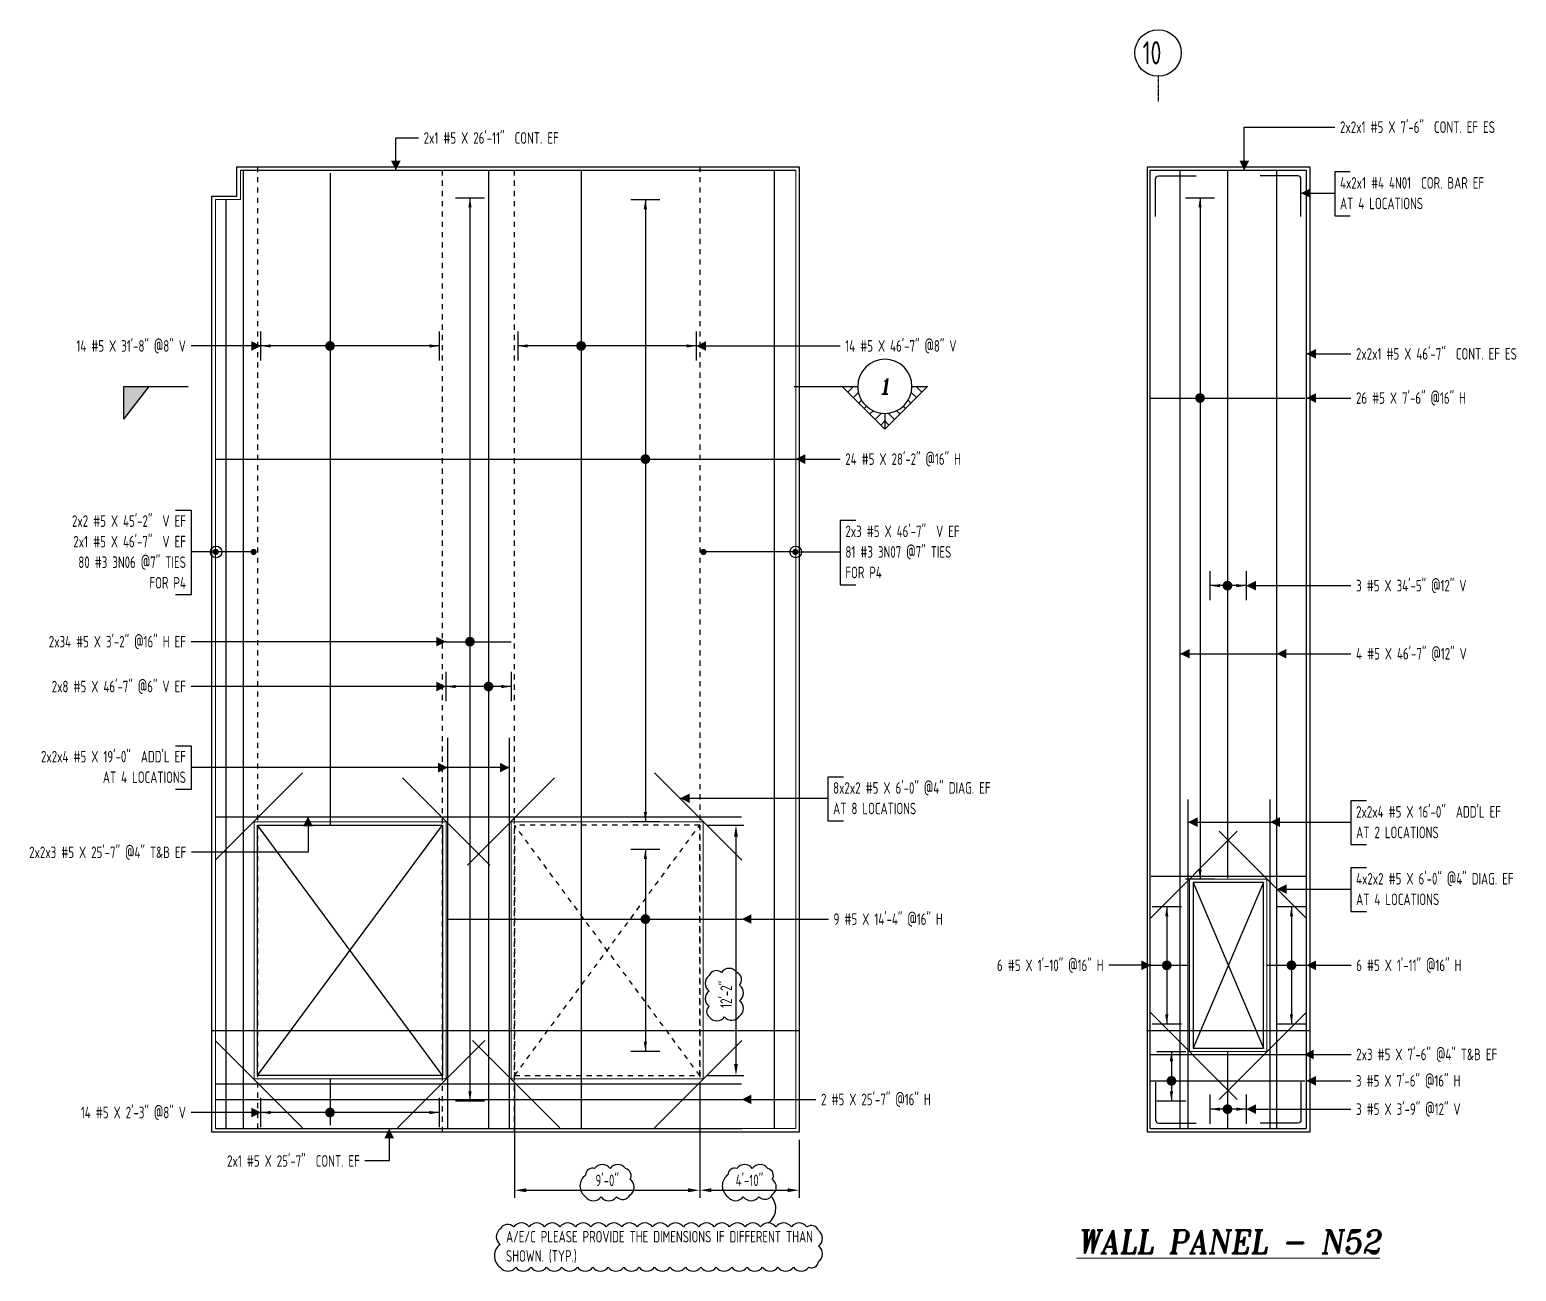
# Model space of a CAD drawing. Header units: inches. Extents: x -3675 to 38568, y -2433 to 4174.
# Drawn here: x 22789 to 23656, y 257 to 982 of the extents above; entities that cross this region are included whole.
import ezdxf
from ezdxf.enums import TextEntityAlignment as Align

# ---------------------------------------------------------------- set-up
doc = ezdxf.new("R2010")
doc.units = ezdxf.units.IN
doc.header["$MEASUREMENT"] = 0
doc.linetypes.add('HIDDEN', pattern=[6, 3, -3])
doc.linetypes.add('PHANTOM', pattern=[2.5, 1.25, -0.25, 0.25, -0.25, 0.25, -0.25])
doc.layers.get('0').update_dxf_attribs({"linetype": 'CONTINUOUS'})
doc.layers.get('Defpoints').update_dxf_attribs({"linetype": 'CONTINUOUS'})
for name, color, linetype in [('0-25', 7, 'CONTINUOUS'), ('0-25TEXT', 7, 'CONTINUOUS'), ('0-35', 3, 'CONTINUOUS'), ('0-35TEXT', 3, 'CONTINUOUS'), ('0-50', 10, 'CONTINUOUS'), ('3', 3, 'CONTINUOUS'), ('BAR-LBL', 2, 'CONTINUOUS'), ('DETAIL', 83, 'CONTINUOUS'), ('GRID', 8, 'PHANTOM'), ('Hatch', 253, 'CONTINUOUS'), ('hidden', 7, 'HIDDEN'), ('RANGELAY', 7, 'CONTINUOUS'), ('REBARS', 4, 'CONTINUOUS')]:
    doc.layers.add(name, color=color, linetype=linetype)
doc.layers.add('COVER', color=6, linetype='CONTINUOUS', lineweight=0, plot=False)
doc.styles.add('AR', font='ARCHQUIK.shx', dxfattribs={"width": 0.8})
doc.styles.add('ROMANT', font='romant')
doc.dimstyles.new('CADS_DIM_48', dxfattribs={"dimscale": 48, "dimtxt": 0.09375, "dimasz": 0.09375, "dimexe": 0.0625, "dimexo": 0.0625, "dimgap": 0.09375, "dimtad": 0, "dimtih": 1, "dimtoh": 1, "dimzin": 1, "dimdsep": 46, "dimlunit": 4, "dimtxsty": 'AR', "dimblk": 'CLOSED', "dimcen": 0.1875, "dimadec": 0, "dimazin": 0, "dimtfac": 1, "dimtofl": 0, "dimtmove": 0, "dimatfit": 1, "dimldrblk": 'DOTBLANK', "dimfxl": 1, "dimtzin": 0, "dimarcsym": 0})

# ---------------------------------------------------------------- blocks, each defined once
blk = doc.blocks.new('leadrblk')
blk.add_lwpolyline([(0, 0, 0, 1, 0), (1, 0, 1, 1, 0)], format="xyseb")
blk = doc.blocks.new('_DotBlank')
at = {"layer": '0-35', "color": 0, "lineweight": -2}
blk.add_line((-0.5, 0), (-1, 0), dxfattribs=at)
blk.add_circle((0, 0), 0.5, dxfattribs=at)
blk = doc.blocks.new('SECTARO')
at = {"linetype": 'Continuous'}
blk.add_line((33.32, 16.99), (20.13, 0), dxfattribs=at)
for p, q in [((33.32, 16.99), (33.32, 0)), ((33.32, 0), (0, 0))]:
    blk.add_line(p, q)
for points in [[(33.32, 0), (33.32, 16.99), (33.32, 0), (20.13, 0)], [(33.32, 16.99), (20.13, 0), (33.32, 0), (33.32, 16.99)]]:
    blk.add_solid(points, dxfattribs=at)
blk = doc.blocks.new('*X3')
at = {"color": 0, "linetype": 'Continuous'}
for p, q in [((-1.108, 0.278), (-1.075, 0.312)), ((-1.081, 0.217), (-1.031, 0.267)), ((-1.013, 0.197), (-0.986, 0.223)), ((-0.96, 0.161), (-0.942, 0.179)), ((-0.92, 0.112), (-0.898, 0.135)), ((-0.895, 0.05), (-0.854, 0.091)), ((-0.856, 0), (-0.81, 0.046)), ((-0.768, 0), (-0.765, 0.002))]:
    blk.add_line(p, q, dxfattribs=at)
blk = doc.blocks.new('*X2')
at = {"color": 0, "linetype": 'Continuous'}
for p, q in [((-1.108, 0.278), (-1.075, 0.312)), ((-0.96, 0.161), (-0.942, 0.179)), ((-0.856, 0), (-0.81, 0.046))]:
    blk.add_line(p, q, dxfattribs=at)
blk = doc.blocks.new('SECTNU')
at = {"linetype": 'Continuous'}
blk.add_line((-24.74, 0), (-32.81, 0), dxfattribs=at)
blk.add_line((0, 0), (-24.74, 0))
at = {"layer": '3'}
for p, q in [((-68.89, 0), (-46.81, 22.07)), ((-60.81, 0), (-68.89, 0))]:
    blk.add_line(p, q, dxfattribs=at)
at = {"layer": '3', "linetype": 'Continuous'}
blk.add_line((-46.81, 14), (-46.81, 22.07), dxfattribs=at)
at = {"layer": '3'}
for points in [[(-46.81, 22.07), (-24.74, 0), (-32.81, 0, 1)], [(-32.81, 0, 0.414214), (-46.81, 14)]]:
    blk.add_lwpolyline(points, format="xyb", dxfattribs=at)
for start, end in [(90, 180), (180, 0)]:
    blk.add_arc((-46.81, 0), 14, start, end, dxfattribs=at)
at = {"linetype": 'Continuous', "xscale": -64, "yscale": 64, "zscale": 64, "rotation": 359.9999999999999}
blk.add_blockref('*X3', (-117.73, 0), dxfattribs=at)
at = {"linetype": 'Continuous', "xscale": 64, "yscale": 64, "zscale": 64}
for name in ['*X3', '*X2']:
    blk.add_blockref(name, (24.1, 0), dxfattribs=at)
at = {"linetype": 'Continuous', "style": 'ROMANT', "oblique": 9, "width": 0.9}
blk.add_attdef('NO', text='', height=8, dxfattribs=at).set_placement((-46.81, 0), align=Align.MIDDLE)
blk = doc.blocks.new('*D100')
at = {"layer": 'Defpoints', "color": 0, "transparency": 16777216}
for p in [(23071.56, 371.56), (23179.56, 371.56), (23179.56, 304.59)]:
    blk.add_point(p, dxfattribs=at)
at = {"layer": 'DETAIL', "color": 0, "lineweight": -2, "transparency": 16777216}
for p, q in [((23071.56, 367.06), (23071.56, 300.09)), ((23179.56, 367.06), (23179.56, 300.09)), ((23078.31, 304.59), (23172.81, 304.59))]:
    blk.add_line(p, q, dxfattribs=at)
at = {"layer": 'DETAIL', "color": 0, "transparency": 16777216}
for points in [[(23078.31, 305.71), (23078.31, 303.46), (23071.56, 304.59)], [(23172.81, 305.71), (23172.81, 303.46), (23179.56, 304.59)]]:
    blk.add_solid(points, dxfattribs=at)
at = {"layer": 'DETAIL', "color": 0, "transparency": 16777216, "insert": (23125.56, 310.33), "char_height": 6.75, "attachment_point": 5, "style": 'AR'}
blk.add_mtext('9\'-0"', dxfattribs=at)
blk = doc.blocks.new('*D101')
at = {"layer": 'Defpoints', "color": 0, "transparency": 16777216}
for p in [(23179.56, 338.56), (23237.56, 338.56), (23237.56, 304.64)]:
    blk.add_point(p, dxfattribs=at)
at = {"layer": 'DETAIL', "color": 0, "lineweight": -2, "transparency": 16777216}
for p, q in [((23179.56, 334.06), (23179.56, 300.14)), ((23237.56, 334.06), (23237.56, 300.14)), ((23186.31, 304.64), (23230.81, 304.64))]:
    blk.add_line(p, q, dxfattribs=at)
at = {"layer": 'DETAIL', "color": 0, "transparency": 16777216}
for points in [[(23186.31, 305.76), (23186.31, 303.51), (23179.56, 304.64)], [(23230.81, 305.76), (23230.81, 303.51), (23237.56, 304.64)]]:
    blk.add_solid(points, dxfattribs=at)
at = {"layer": 'DETAIL', "color": 0, "transparency": 16777216, "insert": (23208.56, 310.38), "char_height": 6.75, "attachment_point": 5, "style": 'AR'}
blk.add_mtext('4\'-10"', dxfattribs=at)
blk = doc.blocks.new('*D102')
at = {"layer": 'Defpoints', "color": 0, "transparency": 16777216}
for p in [(23179.56, 517.56), (23179.56, 371.56), (23200.7, 371.56)]:
    blk.add_point(p, dxfattribs=at)
at = {"layer": 'DETAIL', "color": 0, "lineweight": -2, "transparency": 16777216}
for p, q in [((23184.06, 517.56), (23205.2, 517.56)), ((23200.7, 510.81), (23200.7, 378.31)), ((23184.06, 371.56), (23205.2, 371.56))]:
    blk.add_line(p, q, dxfattribs=at)
at = {"layer": 'DETAIL', "color": 0, "transparency": 16777216}
for points in [[(23199.58, 510.81), (23201.83, 510.81), (23200.7, 517.56)], [(23199.58, 378.31), (23201.83, 378.31), (23200.7, 371.56)]]:
    blk.add_solid(points, dxfattribs=at)
at = {"layer": 'DETAIL', "color": 0, "transparency": 16777216, "insert": (23194.96, 418.87), "char_height": 6.75, "attachment_point": 5, "rotation": 90, "style": 'AR'}
blk.add_mtext('12\'-2"', dxfattribs=at)
blk = doc.blocks.new('*U990', base_point=(23487.15, 385.56))
at = {"layer": 'REBARS', "color": 0}
blk.add_lwpolyline([(23487.47, 385.56), (23487.47, 340.56)], dxfattribs=at)
blk = doc.blocks.new('rendmark')
at = {"color": 4}
blk.add_line((0, -3), (0, 3), dxfattribs=at)
blk = doc.blocks.new('rarrow')
at = {"color": 7}
blk.add_solid([(2, -0.33), (2, 0.33), (0, 0)], dxfattribs=at)
blk = doc.blocks.new('*U1779', base_point=(23498.41, 351.9))
at = {"layer": 'RANGELAY'}
blk.add_line((23498.41, 351.9), (23477.41, 351.9), dxfattribs=at)
at = {"layer": 'RANGELAY', "xscale": 2.834645669291339, "yscale": 2.834645669291339}
for name, p, rotation in [('rendmark', (23477.41, 351.9), 359.999996929531), ('rendmark', (23498.41, 351.9), 180), ('rarrow', (23477.41, 351.9), 359.999996929531), ('rarrow', (23498.41, 351.9), 180)]:
    blk.add_blockref(name, p, dxfattribs=dict(at, rotation=rotation))
blk = doc.blocks.new('VPM7621F1')
at = {"const_width": 1}
blk.add_lwpolyline([(-0.5, 0, 1), (0.5, 0, 1)], format="xyb", close=True, dxfattribs=at)
blk = doc.blocks.new('*U1435', base_point=(23442.91, 340.87))
at = {"layer": 'REBARS', "color": 0}
blk.add_lwpolyline([(23442.91, 340.56), (23532.91, 340.56)], dxfattribs=at)
blk = doc.blocks.new('*U1436', base_point=(23442.54, 899.25))
at = {"layer": 'REBARS', "color": 0}
blk.add_lwpolyline([(23442.54, 899.56), (23532.54, 899.56)], dxfattribs=at)
blk = doc.blocks.new('*U1721', base_point=(23441.97, 340.56))
at = {"layer": 'REBARS', "color": 0}
blk.add_lwpolyline([(23442.29, 340.56), (23442.29, 899.56)], dxfattribs=at)
blk = doc.blocks.new('*U1778', base_point=(23524.82, 470.06))
at = {"layer": 'RANGELAY'}
blk.add_line((23524.82, 470.06), (23524.82, 401.56), dxfattribs=at)
at = {"layer": 'RANGELAY', "xscale": 2.834645669291339, "yscale": 2.834645669291339}
for name, p, rotation in [('rendmark', (23524.82, 470.06), 269.9999999999999), ('rarrow', (23524.82, 470.06), 269.9999999999999), ('rendmark', (23524.82, 401.56), 89.999996929531), ('rarrow', (23524.82, 401.56), 89.999996929531)]:
    blk.add_blockref(name, p, dxfattribs=dict(at, rotation=rotation))
blk = doc.blocks.new('VPM762372')
at = {"const_width": 1}
blk.add_lwpolyline([(-0.5, 0, 1), (0.5, 0, 1)], format="xyb", close=True, dxfattribs=at)
blk = doc.blocks.new('*U1432', base_point=(23510.54, 435.5))
at = {"layer": 'REBARS', "color": 0}
blk.add_lwpolyline([(23510.54, 435.81), (23533.54, 435.81)], dxfattribs=at)
blk = doc.blocks.new('*U1777', base_point=(23452.07, 470.06))
at = {"layer": 'RANGELAY'}
blk.add_line((23452.07, 470.06), (23452.07, 401.56), dxfattribs=at)
at = {"layer": 'RANGELAY', "xscale": 2.834645669291339, "yscale": 2.834645669291339}
for name, p, rotation in [('rendmark', (23452.07, 470.06), 269.9999999999999), ('rarrow', (23452.07, 470.06), 269.9999999999999), ('rendmark', (23452.07, 401.56), 89.999996929531), ('rarrow', (23452.07, 401.56), 89.999996929531)]:
    blk.add_blockref(name, p, dxfattribs=dict(at, rotation=rotation))
blk = doc.blocks.new('VPM762452')
at = {"const_width": 1}
blk.add_lwpolyline([(-0.5, 0, 1), (0.5, 0, 1)], format="xyb", close=True, dxfattribs=at)
blk = doc.blocks.new('*U1725', base_point=(23442.41, 435.5))
at = {"layer": 'REBARS', "color": 0}
blk.add_lwpolyline([(23442.41, 435.81), (23464.41, 435.81)], dxfattribs=at)
blk = doc.blocks.new('*U1478', base_point=(23445.22, 343.56))
at = {"layer": 'REBARS', "color": 0}
blk.add_lwpolyline([(23445.47, 367.56), (23445.47, 345.56, 0.414214), (23447.22, 343.81), (23469.22, 343.81)], format="xyb", dxfattribs=at)
blk = doc.blocks.new('*U1479', base_point=(23530.6, 343.56))
at = {"layer": 'REBARS', "color": 0}
blk.add_lwpolyline([(23530.35, 367.56), (23530.35, 345.56, -0.414214), (23528.6, 343.81), (23506.6, 343.81)], format="xyb", dxfattribs=at)
blk = doc.blocks.new('*U1480', base_point=(23445.22, 896.56))
at = {"layer": 'REBARS', "color": 0}
blk.add_lwpolyline([(23445.47, 872.56), (23445.47, 894.56, -0.414213), (23447.22, 896.31), (23469.22, 896.31)], format="xyb", dxfattribs=at)
blk = doc.blocks.new('*U1437', base_point=(23442.54, 384.12))
at = {"layer": 'REBARS', "color": 0}
blk.add_lwpolyline([(23442.54, 383.81), (23532.54, 383.81)], dxfattribs=at)
blk = doc.blocks.new('*U1438', base_point=(23442.91, 487.5))
at = {"layer": 'REBARS', "color": 0}
blk.add_lwpolyline([(23442.91, 487.81), (23532.91, 487.81)], dxfattribs=at)
blk = doc.blocks.new('*U950', base_point=(23512.1, 340.56))
at = {"layer": 'REBARS', "color": 0}
blk.add_lwpolyline([(23512.41, 340.56), (23512.41, 532.56)], dxfattribs=at)
blk = doc.blocks.new('*U951', base_point=(23464.79, 340.56))
at = {"layer": 'REBARS', "color": 0}
blk.add_lwpolyline([(23464.48, 340.56), (23464.48, 532.56)], dxfattribs=at)
blk = doc.blocks.new('*U622', base_point=(23533.76, 408.22))
at = {"layer": 'REBARS', "color": 0}
blk.add_lwpolyline([(23533.54, 408.44), (23482.62, 357.53)], dxfattribs=at)
blk = doc.blocks.new('*U623', base_point=(23442.06, 408.22))
at = {"layer": 'REBARS', "color": 0}
blk.add_lwpolyline([(23442.29, 408.44), (23493.2, 357.53)], dxfattribs=at)
blk = doc.blocks.new('*U624', base_point=(23442.06, 463.4))
at = {"layer": 'REBARS', "color": 0}
blk.add_lwpolyline([(23442.29, 463.18), (23493.2, 514.09)], dxfattribs=at)
blk = doc.blocks.new('*U625', base_point=(23533.76, 463.4))
at = {"layer": 'REBARS', "color": 0}
blk.add_lwpolyline([(23533.54, 463.18), (23482.62, 514.09)], dxfattribs=at)
blk = doc.blocks.new('*U1728', base_point=(23442.54, 368.1))
at = {"layer": 'REBARS', "color": 0}
blk.add_lwpolyline([(23442.54, 368.41), (23532.54, 368.41)], dxfattribs=at)
blk = doc.blocks.new('*U1776', base_point=(23454.77, 385.56))
at = {"layer": 'RANGELAY'}
blk.add_line((23454.77, 385.56), (23454.77, 356.56), dxfattribs=at)
at = {"layer": 'RANGELAY', "xscale": 2.834645669291339, "yscale": 2.834645669291339}
for name, p, rotation in [('rendmark', (23454.77, 385.56), 269.9999999999999), ('rarrow', (23454.77, 385.56), 269.9999999999999), ('rendmark', (23454.77, 356.56), 89.999996929531), ('rarrow', (23454.77, 356.56), 89.999996929531)]:
    blk.add_blockref(name, p, dxfattribs=dict(at, rotation=rotation))
blk = doc.blocks.new('VPM762992')
at = {"const_width": 1}
blk.add_lwpolyline([(-0.5, 0, 1), (0.5, 0, 1)], format="xyb", close=True, dxfattribs=at)
blk = doc.blocks.new('*U1722', base_point=(23533.85, 340.56))
at = {"layer": 'REBARS', "color": 0}
blk.add_lwpolyline([(23533.53, 340.56), (23533.54, 899.56)], dxfattribs=at)
blk = doc.blocks.new('*U1481', base_point=(23530.6, 896.56))
at = {"layer": 'REBARS', "color": 0}
blk.add_lwpolyline([(23530.35, 872.56), (23530.35, 894.56, 0.414213), (23528.6, 896.31), (23506.6, 896.31)], format="xyb", dxfattribs=at)
blk = doc.blocks.new('*U1727', base_point=(23487.15, 899.66))
at = {"layer": 'REBARS', "color": 0}
blk.add_lwpolyline([(23487.47, 899.66), (23487.47, 486.66)], dxfattribs=at)
blk = doc.blocks.new('*U1775', base_point=(23498.41, 657.28))
at = {"layer": 'RANGELAY'}
blk.add_line((23498.41, 657.28), (23477.41, 657.28), dxfattribs=at)
at = {"layer": 'RANGELAY', "xscale": 2.834645669291339, "yscale": 2.834645669291339}
for name, p, rotation in [('rendmark', (23477.41, 657.28), 359.999996929531), ('rendmark', (23498.41, 657.28), 180), ('rarrow', (23477.41, 657.28), 359.999996929531), ('rarrow', (23498.41, 657.28), 180)]:
    blk.add_blockref(name, p, dxfattribs=dict(at, rotation=rotation))
blk = doc.blocks.new('VPM762BE1')
at = {"const_width": 1}
blk.add_lwpolyline([(-0.5, 0, 1), (0.5, 0, 1)], format="xyb", close=True, dxfattribs=at)
blk = doc.blocks.new('*U1520', base_point=(23442.54, 766.4))
at = {"layer": 'REBARS', "color": 0}
blk.add_lwpolyline([(23442.54, 766.71), (23532.54, 766.71)], dxfattribs=at)
blk = doc.blocks.new('*U1774', base_point=(23471.48, 883.56))
at = {"layer": 'RANGELAY'}
blk.add_line((23471.48, 883.56), (23471.48, 486.06), dxfattribs=at)
at = {"layer": 'RANGELAY', "xscale": 2.834645669291339, "yscale": 2.834645669291339}
for name, p, rotation in [('rendmark', (23471.48, 883.56), 269.9999999999999), ('rarrow', (23471.48, 883.56), 269.9999999999999), ('rendmark', (23471.48, 486.06), 89.999996929531), ('rarrow', (23471.48, 486.06), 89.999996929531)]:
    blk.add_blockref(name, p, dxfattribs=dict(at, rotation=rotation))
blk = doc.blocks.new('VPM762CE1')
at = {"const_width": 1}
blk.add_lwpolyline([(-0.5, 0, 1), (0.5, 0, 1)], format="xyb", close=True, dxfattribs=at)
blk = doc.blocks.new('*U1723', base_point=(23515.96, 340.56))
at = {"layer": 'REBARS', "color": 0}
blk.add_lwpolyline([(23516.27, 340.56), (23516.27, 899.56)], dxfattribs=at)
blk = doc.blocks.new('*U1724', base_point=(23459.57, 340.56))
at = {"layer": 'REBARS', "color": 0}
blk.add_lwpolyline([(23459.89, 340.56), (23459.89, 899.56)], dxfattribs=at)
blk = doc.blocks.new('*U1716', base_point=(23110.05, 899.87))
at = {"layer": 'REBARS', "color": 0}
blk.add_lwpolyline([(23110.36, 899.87), (23110.36, 340.87)], dxfattribs=at)
blk = doc.blocks.new('*U1773', base_point=(23177.56, 797.11))
at = {"layer": 'RANGELAY'}
blk.add_line((23177.56, 797.11), (23073.56, 797.11), dxfattribs=at)
at = {"layer": 'RANGELAY', "xscale": 2.834645669291339, "yscale": 2.834645669291339}
for name, p, rotation in [('rendmark', (23073.56, 797.11), 359.9999969295309), ('rarrow', (23073.56, 797.11), 359.9999969295309), ('rarrow', (23177.56, 797.11), 179.9999999999999), ('rendmark', (23177.56, 797.11), 179.9999999999999)]:
    blk.add_blockref(name, p, dxfattribs=dict(at, rotation=rotation))
blk = doc.blocks.new('VPM762EE0')
at = {"const_width": 1}
blk.add_lwpolyline([(-0.5, 0, 1), (0.5, 0, 1)], format="xyb", close=True, dxfattribs=at)
blk = doc.blocks.new('*U1434', base_point=(23032.11, 462.43))
at = {"layer": 'REBARS', "color": 0}
blk.add_lwpolyline([(23032.11, 462.74), (23204.11, 462.74)], dxfattribs=at)
blk = doc.blocks.new('*U1772', base_point=(23147.85, 503.56))
at = {"layer": 'RANGELAY'}
blk.add_line((23147.85, 503.56), (23147.85, 385.56), dxfattribs=at)
at = {"layer": 'RANGELAY', "xscale": 2.834645669291339, "yscale": 2.834645669291339}
for name, p, rotation in [('rendmark', (23147.85, 503.56), 269.9999999999999), ('rarrow', (23147.85, 503.56), 269.9999999999999), ('rarrow', (23147.85, 385.56), 89.999996929531), ('rendmark', (23147.85, 385.56), 89.999996929531)]:
    blk.add_blockref(name, p, dxfattribs=dict(at, rotation=rotation))
blk = doc.blocks.new('VPM762FE1')
at = {"const_width": 1}
blk.add_lwpolyline([(-0.5, 0, 1), (0.5, 0, 1)], format="xyb", close=True, dxfattribs=at)
blk = doc.blocks.new('*U888', base_point=(22896.93, 357.25))
at = {"layer": 'REBARS', "color": 0}
blk.add_lwpolyline([(22896.93, 357.56), (23203.93, 357.56)], dxfattribs=at)
blk = doc.blocks.new('*U449', base_point=(22896.93, 730.78))
at = {"layer": 'REBARS', "color": 0}
blk.add_lwpolyline([(22896.93, 731.09), (23235.31, 731.09)], dxfattribs=at)
blk = doc.blocks.new('*U1771', base_point=(23147.85, 882.56))
at = {"layer": 'RANGELAY'}
blk.add_line((23147.85, 882.56), (23147.85, 519.56), dxfattribs=at)
at = {"layer": 'RANGELAY', "xscale": 2.834645669291339, "yscale": 2.834645669291339}
for name, p, rotation in [('rendmark', (23147.85, 882.56), 269.9999999999999), ('rarrow', (23147.85, 882.56), 269.9999999999999), ('rarrow', (23147.85, 519.56), 89.999996929531), ('rendmark', (23147.85, 519.56), 89.999996929531)]:
    blk.add_blockref(name, p, dxfattribs=dict(at, rotation=rotation))
blk = doc.blocks.new('VPM763180')
at = {"const_width": 1}
blk.add_lwpolyline([(-0.5, 0, 1), (0.5, 0, 1)], format="xyb", close=True, dxfattribs=at)
blk = doc.blocks.new('*U1770', base_point=(23045.5, 883.56))
at = {"layer": 'RANGELAY'}
blk.add_line((23045.5, 883.56), (23045.5, 356.56), dxfattribs=at)
at = {"layer": 'RANGELAY', "xscale": 2.834645669291339, "yscale": 2.834645669291339}
for name, p, rotation in [('rendmark', (23045.5, 883.56), 269.9999999999999), ('rarrow', (23045.5, 883.56), 269.9999999999999), ('rendmark', (23045.5, 356.56), 89.999996929531), ('rarrow', (23045.5, 356.56), 89.999996929531)]:
    blk.add_blockref(name, p, dxfattribs=dict(at, rotation=rotation))
blk = doc.blocks.new('VPM763200')
at = {"const_width": 1}
blk.add_lwpolyline([(-0.5, 0, 1), (0.5, 0, 1)], format="xyb", close=True, dxfattribs=at)
blk = doc.blocks.new('*U821', base_point=(23031.56, 624.28))
at = {"layer": 'REBARS', "color": 0}
blk.add_lwpolyline([(23031.56, 624.59), (23069.56, 624.59)], dxfattribs=at)
blk = doc.blocks.new('*U1717', base_point=(23056.03, 899.87))
at = {"layer": 'REBARS', "color": 0}
blk.add_lwpolyline([(23056.35, 899.87), (23056.35, 340.87)], dxfattribs=at)
blk = doc.blocks.new('*U1769', base_point=(23069.56, 598.44))
at = {"layer": 'RANGELAY'}
blk.add_line((23069.56, 598.44), (23031.56, 598.44), dxfattribs=at)
at = {"layer": 'RANGELAY', "xscale": 2.834645669291339, "yscale": 2.834645669291339}
for name, p, rotation in [('rendmark', (23031.56, 598.44), 359.999996929531), ('rarrow', (23031.56, 598.44), 359.999996929531), ('rarrow', (23069.56, 598.44), 180), ('rendmark', (23069.56, 598.44), 180)]:
    blk.add_blockref(name, p, dxfattribs=dict(at, rotation=rotation))
blk = doc.blocks.new('VPM763360')
at = {"const_width": 1}
blk.add_lwpolyline([(-0.5, 0, 1), (0.5, 0, 1)], format="xyb", close=True, dxfattribs=at)
blk = doc.blocks.new('*U832', base_point=(22963.53, 897.87))
at = {"layer": 'REBARS', "color": 0}
blk.add_lwpolyline([(22963.84, 897.87), (22963.84, 517.87)], dxfattribs=at)
blk = doc.blocks.new('*U1768', base_point=(23027.56, 797.11))
at = {"layer": 'RANGELAY'}
blk.add_line((23027.56, 797.11), (22923.56, 797.11), dxfattribs=at)
at = {"layer": 'RANGELAY', "xscale": 2.834645669291339, "yscale": 2.834645669291339}
for name, p, rotation in [('rendmark', (22923.56, 797.11), 359.9999969295309), ('rarrow', (22923.56, 797.11), 359.9999969295309), ('rarrow', (23027.56, 797.11), 179.9999999999999), ('rendmark', (23027.56, 797.11), 179.9999999999999)]:
    blk.add_blockref(name, p, dxfattribs=dict(at, rotation=rotation))
blk = doc.blocks.new('VPM7634C0')
at = {"const_width": 1}
blk.add_lwpolyline([(-0.5, 0, 1), (0.5, 0, 1)], format="xyb", close=True, dxfattribs=at)
blk = doc.blocks.new('*U1767', base_point=(23235.56, 676.96))
at = {"layer": 'REBARS', "color": 0, "const_width": 1.8}
for points in [[(23181.75, 677.86, 1), (23181.75, 676.06, 1), (23181.75, 677.86)], [(23235.37, 676.06, 1), (23235.37, 677.86, 1), (23235.37, 676.06)]]:
    blk.add_lwpolyline(points, format="xyb", dxfattribs=at)
at = {"layer": 'REBARS', "color": 0}
blk.add_lwpolyline([(23235.37, 676.96), (23181.75, 676.96)], dxfattribs=at)
blk = doc.blocks.new('*U579', base_point=(23223.42, 340.56))
at = {"layer": 'REBARS', "color": 0}
blk.add_lwpolyline([(23223.11, 340.56), (23223.11, 899.56)], dxfattribs=at)
blk = doc.blocks.new('*U578', base_point=(22913.66, 340.56))
at = {"layer": 'REBARS', "color": 0}
blk.add_lwpolyline([(22913.35, 340.56), (22913.35, 899.56)], dxfattribs=at)
blk = doc.blocks.new('*U756', base_point=(22903.6, 340.56))
at = {"layer": 'REBARS', "color": 0}
blk.add_lwpolyline([(22903.28, 340.56), (22903.28, 882.56)], dxfattribs=at)
blk = doc.blocks.new('*U1766', base_point=(22919.43, 676.96))
at = {"layer": 'REBARS', "color": 0, "const_width": 1.8}
for points in [[(22897.12, 677.86, 1), (22897.12, 676.06, 1), (22897.12, 677.86)], [(22919.25, 676.06, 1), (22919.25, 677.86, 1), (22919.25, 676.06)]]:
    blk.add_lwpolyline(points, format="xyb", dxfattribs=at)
at = {"layer": 'REBARS', "color": 0}
blk.add_lwpolyline([(22919.25, 676.96), (22897.12, 676.96)], dxfattribs=at)
blk = doc.blocks.new('*U450', base_point=(22912.18, 899.25))
at = {"layer": 'REBARS', "color": 0}
blk.add_lwpolyline([(22912.18, 899.56), (23235.56, 899.56)], dxfattribs=at)
blk = doc.blocks.new('*U887', base_point=(22897.18, 340.87))
at = {"layer": 'REBARS', "color": 0}
blk.add_lwpolyline([(22897.18, 340.56), (23204.18, 340.56)], dxfattribs=at)
blk = doc.blocks.new('*U614', base_point=(23043.76, 494.44))
at = {"layer": 'REBARS', "color": 0}
blk.add_lwpolyline([(23043.98, 494.22), (23094.89, 545.14)], dxfattribs=at)
blk = doc.blocks.new('*U615', base_point=(22896.71, 391.72))
at = {"layer": 'REBARS', "color": 0}
blk.add_lwpolyline([(22896.93, 391.94), (22947.85, 341.03)], dxfattribs=at)
blk = doc.blocks.new('*U616', base_point=(22896.71, 497.4))
at = {"layer": 'REBARS', "color": 0}
blk.add_lwpolyline([(22896.93, 497.18), (22947.85, 548.09)], dxfattribs=at)
blk = doc.blocks.new('*U617', base_point=(23057.36, 494.44))
at = {"layer": 'REBARS', "color": 0}
blk.add_lwpolyline([(23057.14, 494.22), (23006.23, 545.14)], dxfattribs=at)
blk = doc.blocks.new('*U618', base_point=(23204.41, 391.72))
at = {"layer": 'REBARS', "color": 0}
blk.add_lwpolyline([(23204.18, 391.94), (23153.27, 341.03)], dxfattribs=at)
blk = doc.blocks.new('*U619', base_point=(23204.41, 497.4))
at = {"layer": 'REBARS', "color": 0}
blk.add_lwpolyline([(23204.18, 497.18), (23153.27, 548.09)], dxfattribs=at)
blk = doc.blocks.new('*U620', base_point=(23046.71, 391.72))
at = {"layer": 'REBARS', "color": 0}
blk.add_lwpolyline([(23046.93, 391.94), (23097.85, 341.03)], dxfattribs=at)
blk = doc.blocks.new('*U621', base_point=(23054.41, 391.72))
at = {"layer": 'REBARS', "color": 0}
blk.add_lwpolyline([(23054.18, 391.94), (23003.27, 341.03)], dxfattribs=at)
blk = doc.blocks.new('*U1083', base_point=(22963.53, 369.56))
at = {"layer": 'REBARS', "color": 0}
blk.add_lwpolyline([(22963.84, 369.56), (22963.84, 342.56)], dxfattribs=at)
blk = doc.blocks.new('*U1765', base_point=(23027.56, 349.95))
at = {"layer": 'RANGELAY'}
blk.add_line((23027.56, 349.95), (22923.56, 349.95), dxfattribs=at)
at = {"layer": 'RANGELAY', "xscale": 2.834645669291339, "yscale": 2.834645669291339}
for name, p, rotation in [('rendmark', (22923.56, 349.95), 359.9999969295309), ('rendmark', (23027.56, 349.95), 179.9999999999999), ('rarrow', (22923.56, 349.95), 359.9999969295309), ('rarrow', (23027.56, 349.95), 179.9999999999999)]:
    blk.add_blockref(name, p, dxfattribs=dict(at, rotation=rotation))
blk = doc.blocks.new('VPM763CC0')
at = {"const_width": 1}
blk.add_lwpolyline([(-0.5, 0, 1), (0.5, 0, 1)], format="xyb", close=True, dxfattribs=at)
blk = doc.blocks.new('*U885', base_point=(22896.93, 366.92))
at = {"layer": 'REBARS', "color": 0}
blk.add_lwpolyline([(22896.93, 366.61), (23203.93, 366.61)], dxfattribs=at)
blk = doc.blocks.new('*U886', base_point=(22896.93, 522.19))
at = {"layer": 'REBARS', "color": 0}
blk.add_lwpolyline([(22896.93, 522.51), (23203.93, 522.51)], dxfattribs=at)
blk = doc.blocks.new('*U580', base_point=(23032.25, 340.56))
at = {"layer": 'REBARS', "color": 0}
blk.add_lwpolyline([(23032.56, 340.56), (23032.56, 568.56)], dxfattribs=at)
blk = doc.blocks.new('*U581', base_point=(23068.87, 340.56))
at = {"layer": 'REBARS', "color": 0}
blk.add_lwpolyline([(23068.56, 340.56), (23068.56, 568.56)], dxfattribs=at)

msp = doc.modelspace()

# ---------------------------------------------------------------- linework, layer by layer
at = {"layer": '0-25'}
for p, q in [((22921.55964, 371.55797), (23029.55964, 517.55842)), ((23029.55964, 371.55797), (22921.55964, 517.55842))]:
    msp.add_line(p, q, dxfattribs=at)
for points in [[(23508.41016, 484.05797), (23467.41016, 387.55797)], [(23467.41016, 484.05797), (23508.41016, 387.55797)]]:
    msp.add_lwpolyline(points, dxfattribs=at)
at = {"layer": '0-25TEXT'}
for points in [[(23497.29928, 899.55797), (23497.29928, 924.73575), (23550.15401, 924.73575)], [(23002.28671, 899.55797), (23002.28671, 918.43038), (23015.46179, 918.43038)], [(23559.15306, 898.59892), (23550.15401, 898.59892), (23550.15401, 873.1016), (23559.15306, 873.1016)], [(23530.3547, 886.22522), (23550.15401, 886.22522)], [(22923.55964, 797.11081), (22882.74685, 797.11081)], [(23177.55964, 797.11081), (23261.48391, 797.11081)], [(23533.53511, 792.49036), (23559.45944, 792.49036)], [(23533.45944, 766.71055), (23559.45944, 766.71055)], [(23235.48391, 731.09126), (23261.48391, 731.09126)], [(22873.74779, 701.33018), (22882.74685, 701.33018), (22882.74685, 651.83538), (22873.74779, 651.83538)], [(23270.55869, 695.33081), (23261.55964, 695.33081), (23261.55964, 657.83475), (23270.55869, 657.83475)], [(23498.41016, 657.28238), (23559.53516, 657.28238)], [(23031.55964, 624.59233), (22882.74685, 624.59233)], [(23459.88573, 617.55797), (23559.53516, 617.55796)], [(23031.55964, 598.44045), (22882.74685, 598.44045)], [(22873.74779, 563.9027), (22882.74685, 563.9027), (22882.74685, 538.40537), (22873.74779, 538.40537)], [(23068.55964, 551.15403), (22882.74685, 551.15403)], [(23263.38233, 545.65685), (23254.38327, 545.65685), (23254.38327, 520.15953), (23263.38233, 520.15953)], [(23168.07756, 533.28315), (23254.38327, 533.28315)], [(23568.53422, 531.70502), (23559.53516, 531.70502), (23559.53516, 506.2077), (23568.53422, 506.2077)], [(22951.03107, 522.50615), (22951.03107, 501.72554), (22882.97461, 501.72554)], [(23464.4768, 519.33132), (23559.53516, 519.33132)], [(23568.53422, 492.67133), (23559.53516, 492.67133), (23559.53516, 467.17401), (23568.53422, 467.17401)], [(23516.41313, 480.29763), (23559.53516, 480.29763)], [(23204.10891, 462.74432), (23254.64867, 462.74432)], [(23442.87502, 435.80797), (23418.20465, 435.80797)], [(23533.53516, 435.80796), (23559.59294, 435.80796)], [(23532.12801, 383.80701), (23559.59294, 383.80701)], [(23533.45944, 368.41139), (23559.45944, 368.41139)], [(23204.10891, 357.56367), (23247.3513, 357.56367)], [(22923.55964, 349.95178), (22882.74685, 349.95178)], [(23498.41016, 351.90447), (23559.53516, 351.90447)], [(22998.37879, 340.55796), (22998.37879, 321.68555), (22984.22677, 321.68555)]]:
    msp.add_lwpolyline(points, dxfattribs=at)
at = {"layer": '0-35'}
for points in [[(22909.55964, 901.55797), (23237.55964, 901.55797), (23237.55964, 338.55797), (22894.93464, 338.55797), (22894.93464, 884.55797), (22909.55964, 884.55797)], [(23440.91016, 901.55797), (23535.53516, 901.55797), (23535.53516, 338.55797), (23440.91016, 338.55797)], [(22921.55964, 517.55842), (23029.55964, 517.55842), (23029.55964, 371.55797), (22921.55964, 371.55797)], [(23508.41016, 484.05797), (23467.41016, 484.05797), (23467.41016, 387.55797), (23508.41016, 387.55797)]]:
    msp.add_lwpolyline(points, close=True, dxfattribs=at)
at = {"layer": '0-50'}
msp.add_circle((23446.98308, 968.01421), 13.54592, dxfattribs=at)
at = {"layer": 'COVER'}
for points in [[(22911.55964, 899.55797), (23235.55964, 899.55797), (23235.55964, 340.55796), (22896.93464, 340.55796), (22896.93464, 882.55797), (22911.55964, 882.55797)], [(23442.28516, 899.55797), (23533.53516, 899.55797), (23533.53516, 340.55796), (23442.28516, 340.55796)], [(22919.55964, 519.55842), (23031.55964, 519.55842), (23031.55964, 369.55797), (22919.55964, 369.55797)], [(23181.55964, 519.55842), (23069.55964, 519.55842), (23069.55964, 369.55797), (23181.55964, 369.55797)], [(23510.41016, 486.05797), (23465.41016, 486.05797), (23465.41016, 385.55797), (23510.41016, 385.55797)]]:
    msp.add_lwpolyline(points, close=True, dxfattribs=at)
at = {"layer": 'DETAIL'}
for points in [[(23185.09789, 405.78008, 0.52056705), (23194.09789, 405.78008, 0.52056705), (23202.69864, 406.17933, 0.52056705), (23202.69864, 415.17933, 0.52056705), (23202.69864, 424.17933, 0.52056705), (23201.21022, 431.6909, 0.52056705), (23192.21022, 431.6909, 0.52056705), (23185.09789, 429.80323, 0.52056705), (23185.09789, 420.80323, 0.52056705), (23185.09789, 411.80323, 0.52056705)], [(23112.99892, 300.79726, 0.52056705), (23121.99892, 300.79726, 0.52056705), (23130.99892, 300.79726, 0.52056705), (23138.90378, 301.89239, 0.52056705), (23138.90378, 310.89239, 0.52056705), (23136.24957, 317.23819, 0.52056705), (23127.24957, 317.23819, 0.52056705), (23118.24957, 317.23819, 0.52056705), (23112.99892, 313.48884, 0.52056705)], [(23195.99892, 300.84875, 0.52056705), (23204.99892, 300.84875, 0.52056705), (23213.99892, 300.84875, 0.52056705), (23221.90378, 301.94389, 0.52056705), (23221.90378, 310.94389, 0.52056705), (23219.24957, 317.28968, 0.52056705), (23210.24957, 317.28968, 0.52056705), (23201.24957, 317.28968, 0.52056705), (23195.99892, 313.54034, 0.52056705)], [(23063.19925, 259.69241, 0.52056705), (23072.19925, 259.69241, 0.52056705), (23081.19925, 259.69241, 0.52056705), (23090.19925, 259.69241, 0.52056705), (23099.19925, 259.69241, 0.52056705), (23108.19925, 259.69241, 0.52056705), (23117.19925, 259.69241, 0.52056705), (23126.19925, 259.69241, 0.52056705), (23135.19925, 259.69241, 0.52056705), (23144.19925, 259.69241, 0.52056705), (23153.19925, 259.69241, 0.52056705), (23162.19925, 259.69241, 0.52056705), (23171.19925, 259.69241, 0.52056705), (23180.19925, 259.69241, 0.52056705), (23189.19925, 259.69241, 0.52056705), (23198.19925, 259.69241, 0.52056705), (23207.19925, 259.69241, 0.52056705), (23216.19925, 259.69241, 0.52056705), (23225.19925, 259.69241, 0.52056705), (23234.19925, 259.69241, 0.52056705), (23243.19925, 259.69241, 0.52056705), (23248.85992, 263.03174, 0.52056705), (23248.85992, 272.03174, 0.52056705), (23248.85992, 281.03174, 0.52056705), (23242.01945, 283.19126, 0.52056705), (23233.01945, 283.19126, 0.52056705), (23224.01945, 283.19126, 0.52056705), (23215.01945, 283.19126, 0.52056705), (23206.01945, 283.19126, 0.52056705), (23197.01945, 283.19126, 0.52056705), (23188.01945, 283.19126, 0.52056705), (23179.01945, 283.19126, 0.52056705), (23170.01945, 283.19126, 0.52056705), (23161.01945, 283.19126, 0.52056705), (23152.01945, 283.19126, 0.52056705), (23143.01945, 283.19126, 0.52056705), (23134.01945, 283.19126, 0.52056705), (23125.01945, 283.19126, 0.52056705), (23116.01945, 283.19126, 0.52056705), (23107.01945, 283.19126, 0.52056705), (23098.01945, 283.19126, 0.52056705), (23089.01945, 283.19126, 0.52056705), (23080.01945, 283.19126, 0.52056705), (23071.01945, 283.19126, 0.52056705), (23063.19925, 282.01146, 0.52056705), (23063.19925, 273.01146, 0.52056705)]]:
    msp.add_lwpolyline(points, format="xyb", close=True, dxfattribs=at)
msp.add_arc((23213.52441, 294.02431), 10.3937, 305.22544313, 41.97788864, dxfattribs=at)
at = {"layer": 'GRID', "lineweight": -3}
msp.add_lwpolyline([(23446.98308, 954.46829), (23446.98308, 939.52327)], dxfattribs=at)
at = {"layer": 'Hatch'}
for p, q in [((23237.55964, 397.55797), (22894.93464, 397.55797)), ((23535.53516, 397.55797), (23440.28516, 397.55797))]:
    msp.add_line(p, q, dxfattribs=at)
at = {"layer": 'hidden'}
for p, q in [((22921.55964, 901.55797), (22921.55964, 338.55797)), ((23029.55964, 338.55797), (23029.55964, 901.55797)), ((23071.55964, 338.55797), (23071.55964, 901.55797)), ((23179.55964, 901.55797), (23179.55964, 338.55797)), ((23179.55964, 371.55797), (23071.55964, 517.55842)), ((23071.55964, 371.55797), (23179.55964, 517.55842))]:
    msp.add_line(p, q, dxfattribs=at)
msp.add_lwpolyline([(23179.55964, 517.55842), (23071.55964, 517.55842), (23071.55964, 371.55797), (23179.55964, 371.55797)], close=True, dxfattribs=at)

# ---------------------------------------------------------------- block references
ref = msp.add_blockref('SECTNU', (23234.72049, 773.53371), dxfattribs=dict(xscale=1.129181470141702, yscale=1.129181470141702, zscale=1.129181470141702, rotation=180))
ref.add_attrib('NO', '1', dxfattribs={"linetype": 'Continuous', "height": 9.03345, "style": 'ROMANT', "oblique": 9, "width": 0.9}).set_placement((23287.58052, 773.53369), align=Align.MIDDLE)
at = {"xscale": 1.129181470141702, "yscale": 1.129181470141702, "zscale": 1.129181470141702, "rotation": 180}
msp.add_blockref('SECTARO', (22881.09169, 773.53371), dxfattribs=at)
at = {"layer": '0-25TEXT'}
for name, p, xscale, yscale, rotation in [('leadrblk', (23002.28671, 899.55797), 5.623937007874017, 2.250708661417324, 90.00000153523449), ('leadrblk', (23497.29928, 899.55797), 5.623937007874017, 2.250708661417324, 90.00000153523449), ('leadrblk', (22923.55964, 797.11081), 5.623937007874017, 2.250708661417324, 180.000003070469), ('VPM7634C0', (22963.84137, 797.11081), 2.834645669291338, 2.834645669291338, 179.9999999999999), ('VPM762EE0', (23110.36315, 797.11081), 2.834645669291338, 2.834645669291338, 179.9999999999999), ('VPM762CE1', (23471.47597, 766.71055), 2.834645669291338, 2.834645669291338, 269.9999999999999), ('VPM763180', (23147.84791, 731.09126), 2.834645669291338, 2.834645669291338, 269.9999999999999), ('VPM762BE1', (23487.46722, 657.28238), 2.834645669291338, 2.834645669291338, 179.9999999999999), ('leadrblk', (23031.55964, 624.59233), 5.623937007874017, 2.250708661417324, 180.000003070469), ('VPM763200', (23045.50222, 624.59233), 2.834645669291338, 2.834645669291338, 269.9999999999999), ('leadrblk', (23031.55964, 598.44045), 5.623937007874017, 2.250708661417324, 180.000003070469), ('VPM763360', (23056.34739, 598.44045), 2.834645669291338, 2.834645669291338, 179.9999999999999), ('leadrblk', (23032.55961, 551.15403), 5.623937007874017, 2.250708661417324, 180.000003070469), ('leadrblk', (23068.55964, 551.15403), 5.623937007874017, 2.250708661417324, 180.000003070469), ('leadrblk', (22951.03107, 522.50615), 5.623937007874017, 2.250708661417324, 270.0000046057035), ('VPM762FE1', (23147.84791, 462.74432), 2.834645669291338, 2.834645669291338, 269.9999999999999), ('leadrblk', (23442.87502, 435.80797), 5.623937007874017, 2.250708661417324, 180.000003070469), ('VPM762452', (23452.06808, 435.8079), 2.834645669291338, 2.834645669291338, 270), ('VPM762372', (23524.81694, 435.8079), 2.834645669291338, 2.834645669291338, 270), ('VPM762992', (23454.7691, 368.41139), 2.834645669291338, 2.834645669291338, 269.9999999999999), ('leadrblk', (22923.55964, 349.95178), 5.623937007874017, 2.250708661417324, 180.000003070469), ('VPM763CC0', (22963.84137, 349.95178), 2.834645669291338, 2.834645669291338, 179.9999999999999), ('VPM7621F1', (23487.46722, 351.90447), 2.834645669291338, 2.834645669291338, 179.9999999999999), ('leadrblk', (22998.37879, 340.55796), 5.623937007874017, 2.250708661417324, 270.0000015352345)]:
    msp.add_blockref(name, p, dxfattribs=dict(at, xscale=xscale, yscale=yscale, rotation=rotation))
at = {"layer": '0-25TEXT', "xscale": 5.623937007874017, "yscale": 2.250708661417324}
for p in [(23530.3547, 886.22522), (23177.55964, 797.1108), (23533.53511, 792.49036), (23533.45944, 766.71055), (23235.48391, 731.09126), (23498.41016, 657.28238), (23459.88573, 617.55797), (23516.26794, 617.55799), (23168.07756, 533.28315), (23464.4768, 519.33133), (23512.41017, 519.33132), (23516.41313, 480.29763), (23204.10891, 462.74432), (23533.53516, 435.80796), (23532.12801, 383.80701), (23533.45944, 368.41139), (23204.10891, 357.56367), (23498.41016, 351.90447)]:
    msp.add_blockref('leadrblk', p, dxfattribs=at)
at = {"layer": 'RANGELAY'}
for name, p in [('*U1770', (23045.50222, 883.55797)), ('*U1771', (23147.84791, 882.55797)), ('*U1774', (23471.47597, 883.55797)), ('*U1768', (23027.55964, 797.11081)), ('*U1773', (23177.55964, 797.11081)), ('*U1775', (23498.41016, 657.28238)), ('*U1769', (23069.55964, 598.44045)), ('*U1772', (23147.84792, 503.55842)), ('*U1777', (23452.06808, 470.05797)), ('*U1778', (23524.81694, 470.05797)), ('*U1776', (23454.7691, 385.55797)), ('*U1765', (23027.55964, 349.95178)), ('*U1779', (23498.41016, 351.90447))]:
    msp.add_blockref(name, p, dxfattribs=at)
at = {"layer": 'REBARS', "color": 4}
for name, p in [('*U450', (22912.18202, 899.24547)), ('*U578', (22913.65799, 340.55796)), ('*U832', (22963.52887, 897.87216)), ('*U1717', (23056.03488, 899.87216)), ('*U1716', (23110.05065, 899.87216)), ('*U579', (23223.42068, 340.55796)), ('*U1721', (23441.97284, 340.55796)), ('*U1436', (23442.53516, 899.24547)), ('*U1480', (23445.21563, 896.55796)), ('*U1724', (23459.57331, 340.55796)), ('*U1727', (23487.15471, 899.6641)), ('*U1481', (23530.60469, 896.55797)), ('*U1723', (23515.95552, 340.55796)), ('*U1722', (23533.84748, 340.55796)), ('*U756', (22903.59526, 340.55796)), ('*U1520', (23442.53516, 766.39805)), ('*U449', (22896.93464, 730.77876)), ('*U1766', (22919.43451, 676.95775)), ('*U1767', (23235.55955, 676.95774)), ('*U821', (23031.55964, 624.27983)), ('*U580', (23032.2472, 340.55796)), ('*U581', (23068.87207, 340.55796)), ('*U616', (22896.71354, 497.39688)), ('*U619', (23204.40561, 497.39701)), ('*U617', (23057.35776, 494.44485)), ('*U614', (23043.76151, 494.44485)), ('*U951', (23464.78924, 340.55797)), ('*U950', (23512.09773, 340.55797)), ('*U886', (22896.93464, 522.19365)), ('*U624', (23442.06419, 463.39655)), ('*U625', (23533.75614, 463.39655)), ('*U1438', (23442.91016, 487.49639)), ('*U1434', (23032.10891, 462.43182)), ('*U1725', (23442.41016, 435.49547)), ('*U1432', (23510.53516, 435.49547)), ('*U623', (23442.06419, 408.21938)), ('*U622', (23533.75614, 408.21938)), ('*U615', (22896.71351, 391.71954)), ('*U621', (23054.40577, 391.71954)), ('*U620', (23046.71367, 391.71938)), ('*U618', (23204.40561, 391.71938)), ('*U1437', (23442.53516, 384.11954)), ('*U990', (23487.15471, 385.55797)), ('*U885', (22896.93464, 366.92274)), ('*U1083', (22963.52887, 369.55797)), ('*U1728', (23442.53516, 368.09889)), ('*U1478', (23445.21563, 343.55797)), ('*U1479', (23530.60469, 343.55797)), ('*U888', (22896.93464, 357.25117)), ('*U887', (22897.18464, 340.87047)), ('*U1435', (23442.91016, 340.87047))]:
    msp.add_blockref(name, p, dxfattribs=at)

# ---------------------------------------------------------------- texts
at = {"layer": '0-35TEXT', "style": 'AR', "width": 0.8}
for s, height, p in [('AT 4 LOCATIONS', 6.7498312, (23553.15369, 876.8512)), ('FOR P4', 6.749831, (23264.55932, 661.58436)), ('AT 8 LOCATIONS', 6.7498312, (23257.38296, 523.90913)), ('AT 2 LOCATIONS', 6.7498312, (23562.53485, 509.9573)), ('AT 4 LOCATIONS', 6.7498312, (23562.53485, 470.92362))]:
    msp.add_text(s, height=height, dxfattribs=at).set_placement(p)
for s, height, p in [('FOR P4', 6.749831, (22879.74716, 655.58498)), ('AT 4 LOCATIONS', 6.7498312, (22879.74716, 542.15498))]:
    msp.add_text(s, height=height, dxfattribs=at).set_placement(p, align=Align.RIGHT)
at = {"layer": '0-50', "style": 'AR', "width": 0.8}
msp.add_text('10', height=13.5, dxfattribs=at).set_placement((23437.98259, 961.36806))
at = {"layer": 'BAR-LBL', "style": 'AR', "width": 0.8}
for s, p in [('2x2x1 #5 X 7\'-6"  CONT. EF ES', (23553.15369, 921.3611)), ('2x1 #5 X 26\'-11"  CONT. EF', (23018.46148, 915.05573)), ('4x2x1 #4 4N01  COR. BAR EF', (23553.15369, 888.84994)), ('14 #5 X 46\'-7" @8" V', (23264.48359, 793.73616)), ('2x2x1 #5 X 46\'-7"  CONT. EF ES', (23562.45912, 789.11572)), ('26 #5 X 7\'-6" @16" H', (23562.45912, 763.3359)), ('24 #5 X 28\'-2" @16" H', (23264.48359, 727.71661)), ('2x3 #5 X 46\'-7"  V EF', (23264.55932, 685.58184)), ('81 #3 3N07 @7" TIES', (23264.55932, 673.5831)), ('3 #5 X 34\'-5" @12" V', (23562.53485, 653.90773)), ('4 #5 X 46\'-7" @12" V', (23562.53485, 614.18332)), ('8x2x2 #5 X 6\'-0" @4" DIAG. EF', (23257.38296, 535.90787)), ('2x2x4 #5 X 16\'-0"  ADD\'L EF', (23562.53485, 521.95604)), ('4x2x2 #5 X 6\'-0" @4" DIAG. EF', (23562.53485, 482.92236)), ('9 #5 X 14\'-4" @16" H', (23257.64835, 459.36968)), ('6 #5 X 1\'-11" @16" H', (23562.59263, 432.43332)), ('2x3 #5 X 7\'-6" @4" T&B EF', (23562.59263, 380.43236)), ('3 #5 X 7\'-6" @16" H', (23562.45912, 365.03674)), ('2 #5 X 25\'-7" @16" H', (23250.35098, 354.18902)), ('3 #5 X 3\'-9" @12" V', (23562.53485, 348.52983))]:
    msp.add_text(s, height=6.7492913, dxfattribs=at).set_placement(p)
for s, p in [('14 #5 X 31\'-8" @8" V', (22879.74716, 793.73616)), ('2x2 #5 X 45\'-2"  V EF', (22879.74716, 691.5812)), ('2x1 #5 X 46\'-7"  V EF', (22879.74716, 679.58246)), ('80 #3 3N06 @7" TIES', (22879.74716, 667.58372)), ('2x34 #5 X 3\'-2" @16" H EF', (22879.74716, 621.21768)), ('2x8 #5 X 46\'-7" @6" V EF', (22879.74716, 595.06581)), ('2x2x4 #5 X 19\'-0"  ADD\'L EF', (22879.74716, 554.15372)), ('2x2x3 #5 X 25\'-7" @4" T&B EF', (22879.97493, 498.3509)), ('6 #5 X 1\'-10" @16" H', (23415.20497, 432.43332)), ('14 #5 X 2\'-3" @8" V', (22879.74716, 346.57714)), ('2x1 #5 X 25\'-7"  CONT. EF', (22981.22708, 318.31091))]:
    msp.add_text(s, height=6.7492913, dxfattribs=at).set_placement(p, align=Align.RIGHT)
at = {"layer": 'COVER', "style": 'ROMANT', "oblique": 9, "width": 0.95}
msp.add_text('%%UWALL PANEL - N52', height=13.5, dxfattribs=at).set_placement((23488.40108, 267.72898), align=Align.CENTER)
at = {"layer": 'DETAIL', "insert": (23066.54974, 280.9053), "char_height": 6.7498312, "width": 190.9524352, "attachment_point": 1, "style": 'AR'}
msp.add_mtext('A/E/C PLEASE PROVIDE THE DIMENSIONS IF DIFFERENT THAN SHOWN. (TYP.)', dxfattribs=at)

# ---------------------------------------------------------------- dimensions: what is measured, and where the dimension line sits
at = {"layer": 'DETAIL'}
dim = msp.add_linear_dim(base=(23200.70404, 371.55797), p1=(23179.55964, 517.55842), p2=(23179.55964, 371.55797), angle=90, dimstyle='CADS_DIM_48', override={"dimscale": 72, "dimgap": 0.03125, "dimtad": 1, "dimtih": 0, "dimtoh": 0, "dimdec": 3, "dimtdec": 3}, dxfattribs=at)
dim.commit()
dim.dimension.update_dxf_attribs({"geometry": '*D102', "text_midpoint": (23200.70404, 418.86663), "dimtype": 160})
for base, p1, p2, picture, middle in [((23179.55964, 304.58841), (23071.55964, 371.55797), (23179.55964, 371.55797), '*D100', (23125.55964, 310.32979)), ((23237.55964, 304.63991), (23179.55964, 338.55797), (23237.55964, 338.55797), '*D101', (23208.55964, 310.38129))]:
    dim = msp.add_linear_dim(base=base, p1=p1, p2=p2, dimstyle='CADS_DIM_48', override={"dimscale": 72, "dimgap": 0.03125, "dimtad": 1, "dimtih": 0, "dimtoh": 0, "dimdec": 3, "dimtdec": 3}, dxfattribs=at)
    dim.commit()
    dim.dimension.update_dxf_attribs({"geometry": picture, "text_midpoint": middle})

# ---------------------------------------------------------------- leaders
at = {"layer": '0-25TEXT'}
for points in [[(22897.43464, 676.95774), (22882.74685, 676.95774)], [(23235.55955, 676.95774), (23261.55964, 676.95774)]]:
    msp.add_leader(points, dimstyle='CADS_DIM_48', override={"dimscale": 72, "dimgap": 0.03125, "dimtad": 0, "dimtih": 0, "dimtoh": 0, "dimdec": 3, "dimtdec": 3}, dxfattribs=at)

doc.saveas('drawing.dxf')
